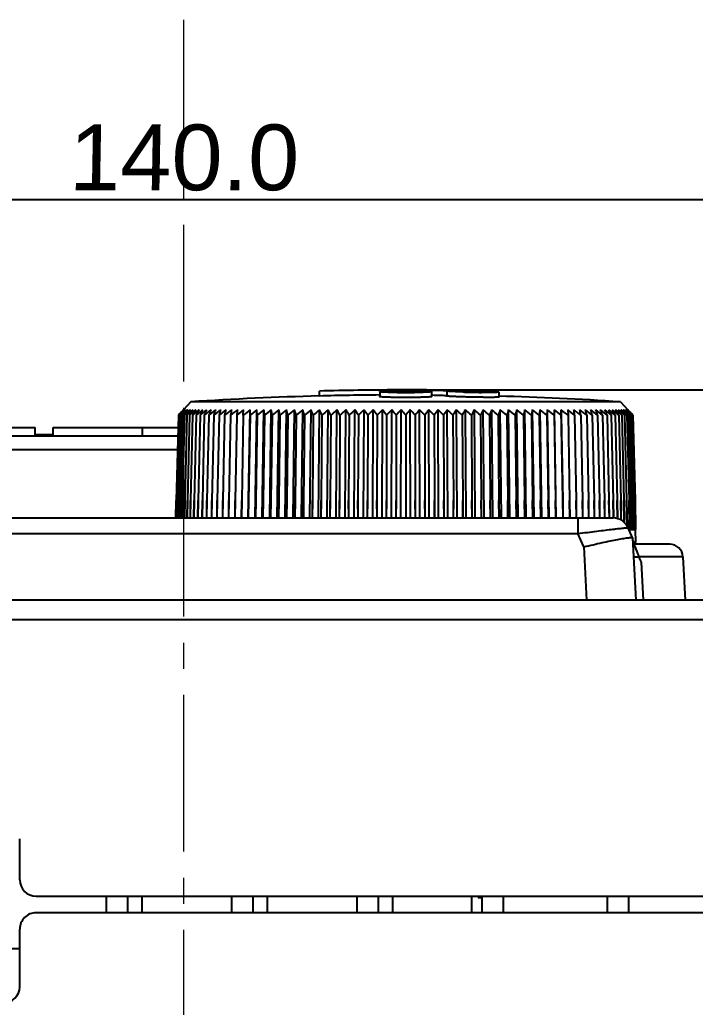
# Model space of a CAD drawing. Header units: millimetres. Extents: x 12659 to 13466, y -343 to 215.
# Drawn here: x 13352 to 13393.1, y -63.5 to -3.5 of the extents above; entities that cross this region are included whole.
import ezdxf

# ---------------------------------------------------------------- set-up
doc = ezdxf.new("R2010")
doc.units = ezdxf.units.MM
doc.header["$PDMODE"] = 3
doc.header["$PDSIZE"] = 1
doc.linetypes.add('CENTER2', pattern=[28.575, 19.05, -3.175, 3.175, -3.175])
doc.linetypes.add('CENTERX2', pattern=[101.6, 63.5, -12.7, 12.7, -12.7])
doc.layers.get('0').update_dxf_attribs({"linetype": 'CONTINUOUS'})
doc.layers.get('Defpoints').update_dxf_attribs({"linetype": 'CONTINUOUS'})
doc.layers.add('3', color=112, linetype='CENTERX2', lineweight=15)
doc.layers.add('Dim', color=1, linetype='CONTINUOUS')
doc.styles.add('OMI-1', font='arial.ttf', dxfattribs={"oblique": 1})
doc.dimstyles.new('1', dxfattribs={"dimtxt": 4, "dimasz": 2.5, "dimexe": 0.8, "dimexo": 0.3, "dimgap": 0.5, "dimtad": 1, "dimtoh": 1, "dimdec": 1, "dimzin": 0, "dimdsep": 46, "dimtxsty": 'OMI-1', "dimcen": 0, "dimclrd": 256, "dimclre": 256, "dimclrt": 256, "dimadec": 0, "dimazin": 0, "dimtfac": 0.8, "dimtdec": 1, "dimtix": 1, "dimtmove": 0, "dimatfit": 3, "dimfxl": 1, "dimtolj": 1, "dimtzin": 0, "dimarcsym": 0})

# ---------------------------------------------------------------- blocks, each defined once
blk = doc.blocks.new('*D6282')
at = {"layer": 'Defpoints', "color": 0}
for p in [(13375.496, -25.983), (13416.496, -276.973), (13448.487, -276.973)]:
    blk.add_point(p, dxfattribs=at)
at = {"layer": 'Dim', "lineweight": -2}
for p, q in [((13375.796, -25.983), (13449.287, -25.983)), ((13448.487, -28.483), (13448.487, -274.473)), ((13416.796, -276.973), (13449.287, -276.973))]:
    blk.add_line(p, q, dxfattribs=at)
at = {"layer": 'Dim'}
for points in [[(13448.904, -28.483), (13448.071, -28.483), (13448.487, -25.983)], [(13448.071, -274.473), (13448.904, -274.473), (13448.487, -276.973)]]:
    blk.add_solid(points, dxfattribs=at)
at = {"layer": 'Dim', "insert": (13445.945, -151.478), "char_height": 4, "attachment_point": 5, "rotation": 90, "style": 'OMI-1'}
blk.add_mtext('\\A1;251.0', dxfattribs=at)
blk = doc.blocks.new('*D6283')
at = {"layer": 'Defpoints', "color": 0}
for p in [(13431.996, -14.416), (13291.996, -39.973), (13431.996, -39.973)]:
    blk.add_point(p, dxfattribs=at)
at = {"layer": 'Dim', "lineweight": -2}
for p, q in [((13291.996, -39.673), (13291.996, -13.616)), ((13431.996, -39.673), (13431.996, -13.616)), ((13294.496, -14.416), (13429.496, -14.416))]:
    blk.add_line(p, q, dxfattribs=at)
at = {"layer": 'Dim'}
for points in [[(13294.496, -13.999), (13294.496, -14.832), (13291.996, -14.416)], [(13429.496, -14.832), (13429.496, -13.999), (13431.996, -14.416)]]:
    blk.add_solid(points, dxfattribs=at)
at = {"layer": 'Dim', "insert": (13361.996, -11.873), "char_height": 4, "attachment_point": 5, "style": 'OMI-1'}
blk.add_mtext('\\A1;140.0', dxfattribs=at)

msp = doc.modelspace()

# ---------------------------------------------------------------- linework, layer by layer
at = {"color": 7, "linetype": 'Continuous'}
for p, q in [((13370.246, -26.356), (13370.246, -26.055)), ((13373.921, -26.095), (13373.921, -26.395)), ((13374.971, -26.047), (13374.971, -25.987)), ((13376.021, -25.993), (13376.021, -26.047)), ((13376.111, -25.995), (13376.021, -25.993)), ((13376.988, -26.01), (13376.763, -26.005)), ((13377.073, -25.995), (13376.764, -25.991)), ((13377.073, -25.995), (13376.764, -25.991)), ((13377.114, -26.013), (13376.988, -26.01)), ((13377.071, -26.095), (13377.071, -26.395)), ((13377.114, -26.313), (13377.071, -26.312)), ((13378.005, -26.038), (13377.996, -26.038)), ((13378.005, -26.056), (13378.005, -26.357)), ((13378.159, -26.018), (13378.006, -26.014)), ((13378.159, -26.018), (13378.006, -26.014)), ((13379.067, -26.114), (13379.053, -26.114)), ((13380.746, -26.087), (13380.746, -26.055)), ((13381.155, -26.121), (13381.155, -26.421)), ((13362.431, -26.71), (13361.983, -27.188)), ((13388.562, -26.71), (13362.431, -26.71)), ((13388.562, -26.71), (13389.01, -27.188)), ((13361.676, -27.519), (13361.544, -32.713)), ((13361.7, -27.519), (13361.568, -32.713)), ((13361.748, -27.519), (13361.617, -32.713)), ((13361.745, -27.447), (13361.676, -27.519)), ((13361.821, -27.519), (13361.691, -32.713)), ((13361.76, -27.459), (13361.7, -27.519)), ((13361.835, -27.435), (13361.748, -27.519)), ((13361.918, -27.519), (13361.788, -32.713)), ((13361.795, -27.464), (13361.819, -27.436)), ((13361.835, -27.435), (13361.805, -27.464)), ((13361.879, -27.464), (13361.821, -27.519)), ((13362.038, -27.519), (13361.91, -32.713)), ((13361.983, -27.459), (13361.918, -27.519)), ((13361.989, -27.194), (13361.937, -27.247)), ((13361.941, -27.247), (13361.989, -27.194)), ((13362.118, -27.447), (13362.038, -27.519)), ((13362.038, -27.519), (13362.087, -27.451)), ((13362.038, -27.519), (13362.087, -27.451)), ((13362.182, -27.519), (13362.055, -32.713)), ((13362.276, -27.436), (13362.182, -27.519)), ((13362.182, -27.519), (13362.234, -27.442)), ((13362.349, -27.519), (13362.224, -32.713)), ((13362.459, -27.425), (13362.349, -27.519)), ((13362.459, -27.425), (13362.349, -27.519)), ((13362.54, -27.519), (13362.416, -32.713)), ((13362.51, -27.263), (13362.554, -27.194)), ((13362.753, -27.519), (13362.631, -32.713)), ((13362.988, -27.519), (13362.869, -32.713)), ((13363.246, -27.519), (13363.129, -32.713)), ((13363.525, -27.519), (13363.411, -32.713)), ((13363.825, -27.519), (13363.713, -32.713)), ((13364.145, -27.519), (13364.037, -32.713)), ((13364.485, -27.519), (13364.38, -32.713)), ((13364.845, -27.519), (13364.743, -32.713)), ((13365.223, -27.519), (13365.125, -32.713)), ((13365.62, -27.519), (13365.526, -32.713)), ((13365.62, -27.519), (13365.641, -27.194)), ((13365.923, -33.773), (13366.037, -27.194)), ((13366.033, -27.519), (13365.943, -32.713)), ((13366.033, -27.519), (13366.037, -27.194)), ((13366.341, -33.773), (13366.45, -27.194)), ((13366.464, -27.519), (13366.378, -32.713)), ((13366.464, -27.519), (13366.45, -27.194)), ((13366.775, -33.773), (13366.879, -27.194)), ((13366.91, -27.519), (13366.828, -32.713)), ((13367.224, -33.773), (13367.323, -27.194)), ((13367.371, -27.519), (13367.293, -32.713)), ((13367.687, -33.773), (13367.781, -27.194)), ((13367.846, -27.519), (13367.773, -32.713)), ((13368.165, -33.773), (13368.252, -27.194)), ((13368.335, -27.519), (13368.267, -32.713)), ((13368.655, -33.773), (13368.737, -27.194)), ((13368.837, -27.519), (13368.773, -32.713)), ((13369.157, -33.773), (13369.233, -27.194)), ((13369.35, -27.519), (13369.291, -32.713)), ((13369.67, -33.773), (13369.74, -27.194)), ((13369.874, -27.519), (13369.82, -32.713)), ((13370.194, -33.773), (13370.257, -27.194)), ((13370.407, -27.519), (13370.359, -32.713)), ((13370.727, -33.773), (13370.784, -27.194)), ((13370.95, -27.519), (13370.907, -32.713)), ((13371.268, -33.773), (13371.319, -27.194)), ((13371.501, -27.519), (13371.463, -32.713)), ((13371.817, -33.773), (13371.861, -27.194)), ((13372.058, -27.519), (13372.026, -32.713)), ((13372.372, -33.773), (13372.409, -27.194)), ((13372.622, -27.519), (13372.595, -32.713)), ((13372.932, -33.773), (13372.963, -27.194)), ((13373.191, -27.519), (13373.169, -32.713)), ((13373.497, -33.773), (13373.521, -27.194)), ((13373.764, -27.519), (13373.747, -32.713)), ((13374.066, -33.773), (13374.083, -27.194)), ((13374.34, -27.519), (13374.328, -32.713)), ((13374.637, -33.773), (13374.647, -27.194)), ((13374.917, -27.519), (13374.912, -32.713)), ((13375.21, -33.773), (13375.213, -27.194)), ((13375.496, -27.519), (13375.496, -33.773)), ((13375.783, -33.773), (13375.779, -27.194)), ((13376.075, -27.519), (13376.081, -32.713)), ((13376.355, -33.773), (13376.345, -27.194)), ((13376.653, -27.519), (13376.664, -32.713)), ((13376.926, -33.773), (13376.909, -27.194)), ((13377.229, -27.519), (13377.245, -32.713)), ((13377.495, -33.773), (13377.471, -27.194)), ((13377.802, -27.519), (13377.824, -32.713)), ((13378.06, -33.773), (13378.029, -27.194)), ((13378.37, -27.519), (13378.398, -32.713)), ((13378.621, -33.773), (13378.583, -27.194)), ((13378.934, -27.519), (13378.967, -32.713)), ((13379.176, -33.773), (13379.132, -27.194)), ((13379.492, -27.519), (13379.53, -32.713)), ((13379.724, -33.773), (13379.674, -27.194)), ((13380.042, -27.519), (13380.086, -32.713)), ((13380.266, -33.773), (13380.209, -27.194)), ((13380.585, -27.519), (13380.634, -32.713)), ((13380.798, -33.773), (13380.735, -27.194)), ((13381.119, -27.519), (13381.172, -32.713)), ((13381.322, -33.773), (13381.252, -27.194)), ((13381.643, -27.519), (13381.701, -32.713)), ((13381.835, -33.773), (13381.76, -27.194)), ((13382.156, -27.519), (13382.219, -32.713)), ((13382.338, -33.773), (13382.256, -27.194)), ((13382.657, -27.519), (13382.725, -32.713)), ((13382.828, -33.773), (13382.74, -27.194)), ((13383.146, -27.519), (13383.219, -32.713)), ((13383.305, -33.773), (13383.212, -27.194)), ((13383.621, -27.519), (13383.699, -32.713)), ((13383.769, -33.773), (13383.67, -27.194)), ((13384.083, -27.519), (13384.165, -32.713)), ((13384.218, -33.773), (13384.114, -27.194)), ((13384.542, -27.194), (13384.529, -27.519)), ((13384.529, -27.519), (13384.615, -32.713)), ((13384.652, -33.773), (13384.542, -27.194)), ((13385.069, -33.773), (13384.955, -27.194)), ((13384.955, -27.194), (13384.959, -27.519)), ((13384.959, -27.519), (13385.049, -32.713)), ((13385.351, -27.194), (13385.373, -27.519)), ((13385.373, -27.519), (13385.467, -32.713)), ((13385.769, -27.519), (13385.867, -32.713)), ((13386.147, -27.519), (13386.249, -32.713)), ((13386.507, -27.519), (13386.612, -32.713)), ((13386.847, -27.519), (13386.956, -32.713)), ((13387.168, -27.519), (13387.279, -32.713)), ((13387.468, -27.519), (13387.582, -32.713)), ((13387.747, -27.519), (13387.863, -32.713)), ((13388.004, -27.519), (13388.123, -32.713)), ((13388.24, -27.519), (13388.361, -32.713)), ((13388.438, -27.194), (13388.482, -27.263)), ((13388.453, -27.519), (13388.576, -32.713)), ((13388.643, -27.519), (13388.534, -27.425)), ((13388.643, -27.519), (13388.769, -32.713)), ((13388.81, -27.519), (13388.716, -27.436)), ((13388.81, -27.519), (13388.716, -27.436)), ((13388.758, -27.442), (13388.81, -27.519)), ((13388.81, -27.519), (13388.937, -32.713)), ((13388.954, -27.519), (13388.875, -27.448)), ((13388.906, -27.451), (13388.954, -27.519)), ((13388.954, -27.519), (13389.083, -32.713)), ((13389.055, -27.247), (13389.004, -27.194)), ((13389.004, -27.194), (13389.051, -27.247)), ((13389.075, -27.519), (13389.01, -27.459)), ((13389.075, -27.519), (13389.204, -32.713)), ((13389.171, -27.519), (13389.113, -27.464)), ((13389.244, -27.519), (13389.157, -27.435)), ((13389.171, -27.519), (13389.302, -32.713)), ((13389.174, -27.436), (13389.197, -27.464)), ((13389.292, -27.519), (13389.232, -27.459)), ((13389.244, -27.519), (13389.375, -32.713)), ((13389.317, -27.519), (13389.247, -27.447)), ((13389.292, -27.519), (13389.424, -32.713)), ((13389.317, -27.519), (13389.448, -32.713)), ((13315.105, -28.773), (13361.644, -28.773)), ((13348.035, -28.273), (13352.957, -28.273)), ((13352.966, -28.773), (13352.957, -28.273)), ((13354.056, -28.723), (13352.966, -28.723)), ((13354.056, -28.773), (13354.065, -28.273)), ((13354.065, -28.273), (13361.657, -28.273)), ((13359.495, -28.773), (13359.486, -28.273)), ((13315.105, -29.607), (13361.623, -29.607)), ((13361.544, -32.713), (13361.525, -33.773)), ((13361.526, -33.773), (13361.544, -32.713)), ((13361.568, -32.713), (13361.549, -33.773)), ((13361.55, -33.773), (13361.568, -32.713)), ((13361.617, -32.713), (13361.598, -33.773)), ((13361.6, -33.773), (13361.617, -32.713)), ((13361.691, -32.713), (13361.671, -33.773)), ((13361.673, -33.773), (13361.691, -32.713)), ((13361.788, -32.713), (13361.768, -33.773)), ((13361.771, -33.773), (13361.788, -32.713)), ((13361.91, -32.713), (13361.89, -33.773)), ((13361.893, -33.773), (13361.91, -32.713)), ((13362.055, -32.713), (13362.035, -33.773)), ((13362.039, -33.773), (13362.055, -32.713)), ((13362.224, -32.713), (13362.204, -33.773)), ((13362.209, -33.773), (13362.224, -32.713)), ((13362.416, -32.713), (13362.396, -33.773)), ((13362.402, -33.773), (13362.416, -32.713)), ((13362.631, -32.713), (13362.611, -33.773)), ((13362.617, -33.773), (13362.631, -32.713)), ((13362.869, -32.713), (13362.849, -33.773)), ((13362.856, -33.773), (13362.869, -32.713)), ((13363.129, -32.713), (13363.109, -33.773)), ((13363.116, -33.773), (13363.129, -32.713)), ((13363.411, -32.713), (13363.391, -33.773)), ((13363.399, -33.773), (13363.411, -32.713)), ((13363.713, -32.713), (13363.693, -33.773)), ((13363.702, -33.773), (13363.713, -32.713)), ((13364.037, -32.713), (13364.017, -33.773)), ((13364.026, -33.773), (13364.037, -32.713)), ((13364.38, -32.713), (13364.361, -33.773)), ((13364.37, -33.773), (13364.38, -32.713)), ((13364.743, -32.713), (13364.724, -33.773)), ((13364.734, -33.773), (13364.743, -32.713)), ((13365.125, -32.713), (13365.106, -33.773)), ((13365.117, -33.773), (13365.125, -32.713)), ((13365.526, -32.713), (13365.507, -33.773)), ((13365.518, -33.773), (13365.526, -32.713)), ((13365.943, -32.713), (13365.925, -33.773)), ((13365.936, -33.773), (13365.943, -32.713)), ((13366.378, -32.713), (13366.359, -33.773)), ((13366.371, -33.773), (13366.378, -32.713)), ((13366.828, -32.713), (13366.81, -33.773)), ((13366.823, -33.773), (13366.828, -32.713)), ((13367.293, -32.713), (13367.276, -33.773)), ((13367.289, -33.773), (13367.293, -32.713)), ((13367.773, -32.713), (13367.757, -33.773)), ((13367.77, -33.773), (13367.773, -32.713)), ((13368.267, -32.713), (13368.251, -33.773)), ((13368.264, -33.773), (13368.267, -32.713)), ((13368.773, -32.713), (13368.757, -33.773)), ((13368.771, -33.773), (13368.773, -32.713)), ((13369.291, -32.713), (13369.276, -33.773)), ((13369.29, -33.773), (13369.291, -32.713)), ((13369.82, -32.713), (13369.805, -33.773)), ((13369.82, -33.773), (13369.82, -32.713)), ((13370.359, -32.713), (13370.345, -33.773)), ((13370.36, -33.773), (13370.359, -32.713)), ((13370.907, -32.713), (13370.893, -33.773)), ((13370.908, -33.773), (13370.907, -32.713)), ((13371.463, -32.713), (13371.45, -33.773)), ((13371.465, -33.773), (13371.463, -32.713)), ((13372.026, -32.713), (13372.013, -33.773)), ((13372.029, -33.773), (13372.026, -32.713)), ((13372.595, -32.713), (13372.583, -33.773)), ((13372.599, -33.773), (13372.595, -32.713)), ((13373.169, -32.713), (13373.158, -33.773)), ((13373.174, -33.773), (13373.169, -32.713)), ((13373.747, -32.713), (13373.737, -33.773)), ((13373.753, -33.773), (13373.747, -32.713)), ((13374.328, -32.713), (13374.319, -33.773)), ((13374.335, -33.773), (13374.328, -32.713)), ((13374.912, -32.713), (13374.903, -33.773)), ((13374.919, -33.773), (13374.912, -32.713)), ((13376.081, -32.713), (13376.073, -33.773)), ((13376.089, -33.773), (13376.081, -32.713)), ((13376.664, -32.713), (13376.658, -33.773)), ((13376.673, -33.773), (13376.664, -32.713)), ((13377.245, -32.713), (13377.24, -33.773)), ((13377.256, -33.773), (13377.245, -32.713)), ((13377.824, -32.713), (13377.819, -33.773)), ((13377.834, -33.773), (13377.824, -32.713)), ((13378.398, -32.713), (13378.394, -33.773)), ((13378.409, -33.773), (13378.398, -32.713)), ((13378.967, -32.713), (13378.964, -33.773)), ((13378.979, -33.773), (13378.967, -32.713)), ((13379.53, -32.713), (13379.527, -33.773)), ((13379.543, -33.773), (13379.53, -32.713)), ((13380.086, -32.713), (13380.084, -33.773)), ((13380.099, -33.773), (13380.086, -32.713)), ((13380.634, -32.713), (13380.633, -33.773)), ((13380.648, -33.773), (13380.634, -32.713)), ((13381.187, -33.773), (13381.172, -32.713)), ((13381.172, -32.713), (13381.173, -33.773)), ((13381.717, -33.773), (13381.701, -32.713)), ((13381.701, -32.713), (13381.702, -33.773)), ((13382.235, -33.773), (13382.219, -32.713)), ((13382.219, -32.713), (13382.221, -33.773)), ((13382.742, -33.773), (13382.725, -32.713)), ((13382.725, -32.713), (13382.728, -33.773)), ((13383.236, -33.773), (13383.219, -32.713)), ((13383.219, -32.713), (13383.223, -33.773)), ((13383.716, -33.773), (13383.699, -32.713)), ((13383.699, -32.713), (13383.703, -33.773)), ((13384.182, -33.773), (13384.165, -32.713)), ((13384.165, -32.713), (13384.17, -33.773)), ((13384.633, -33.773), (13384.615, -32.713)), ((13384.615, -32.713), (13384.621, -33.773)), ((13385.068, -33.773), (13385.049, -32.713)), ((13385.049, -32.713), (13385.056, -33.773)), ((13385.486, -33.773), (13385.467, -32.713)), ((13385.467, -32.713), (13385.475, -33.773)), ((13385.886, -33.775), (13385.867, -32.713)), ((13385.867, -32.713), (13385.875, -33.774)), ((13386.268, -33.773), (13386.249, -32.713)), ((13386.249, -32.713), (13386.258, -33.773)), ((13386.632, -33.773), (13386.612, -32.713)), ((13386.612, -32.713), (13386.622, -33.773)), ((13386.975, -33.773), (13386.956, -32.713)), ((13386.956, -32.713), (13386.966, -33.773)), ((13387.299, -33.774), (13387.279, -32.713)), ((13387.279, -32.713), (13387.29, -33.774)), ((13387.602, -33.773), (13387.582, -32.713)), ((13387.582, -32.713), (13387.594, -33.773)), ((13387.884, -33.773), (13387.863, -32.713)), ((13387.863, -32.713), (13387.876, -33.773)), ((13388.143, -33.772), (13388.123, -32.713)), ((13388.123, -32.713), (13388.137, -33.773)), ((13388.382, -33.815), (13388.361, -32.713)), ((13388.361, -32.713), (13388.376, -33.813)), ((13388.599, -33.904), (13388.576, -32.713)), ((13388.576, -32.713), (13388.593, -33.9)), ((13388.794, -34.042), (13388.769, -32.713)), ((13388.769, -32.713), (13388.787, -34.037)), ((13388.967, -34.26), (13388.937, -32.713)), ((13388.937, -32.713), (13388.96, -34.248)), ((13389.114, -34.365), (13389.083, -32.713)), ((13389.083, -32.713), (13389.108, -34.365)), ((13389.237, -34.473), (13389.204, -32.713)), ((13389.204, -32.713), (13389.232, -34.473)), ((13389.334, -34.473), (13389.302, -32.713)), ((13389.302, -32.713), (13389.33, -34.473)), ((13389.407, -34.473), (13389.375, -32.713)), ((13389.375, -32.713), (13389.404, -34.473)), ((13389.455, -34.473), (13389.424, -32.713)), ((13389.424, -32.713), (13389.454, -34.473)), ((13389.479, -34.473), (13389.448, -32.713)), ((13389.448, -32.713), (13389.479, -34.473)), ((13312.879, -33.773), (13388.113, -33.773)), ((13385.971, -33.773), (13385.971, -34.721)), ((13315.022, -34.721), (13385.971, -34.721)), ((13386.33, -35.528), (13385.971, -34.721)), ((13389.297, -34.973), (13389.027, -34.366)), ((13389.108, -34.365), (13389.11, -34.473)), ((13389.108, -34.365), (13389.11, -34.473)), ((13389.116, -34.473), (13389.232, -34.473)), ((13389.237, -34.473), (13389.33, -34.473)), ((13389.334, -34.473), (13389.404, -34.473)), ((13389.407, -34.473), (13389.454, -34.473)), ((13389.455, -34.473), (13389.479, -34.473)), ((13389.496, -35.273), (13389.482, -34.473)), ((13389.297, -34.973), (13389.496, -38.773)), ((13389.496, -35.273), (13389.355, -35.273)), ((13391.559, -35.373), (13389.386, -35.373)), ((13386.33, -35.528), (13386.5, -38.773)), ((13392.358, -36.131), (13389.685, -36.131)), ((13389.827, -36.456), (13389.846, -36.835)), ((13392.358, -36.131), (13392.496, -38.773)), ((13389.846, -36.835), (13389.946, -38.773)), ((13430.796, -38.773), (13293.196, -38.773)), ((13431.996, -39.973), (13291.996, -39.973)), ((13352.023, -55.773), (13352.023, -53.273)), ((13353.023, -56.773), (13421.145, -56.773)), ((13357.296, -57.773), (13357.296, -56.773)), ((13358.596, -57.773), (13358.596, -56.773)), ((13359.456, -56.773), (13359.456, -57.773)), ((13364.916, -57.773), (13364.916, -56.773)), ((13366.216, -57.773), (13366.216, -56.773)), ((13367.076, -56.773), (13367.076, -57.773)), ((13372.536, -57.773), (13372.536, -56.773)), ((13373.836, -57.773), (13373.836, -56.773)), ((13374.696, -56.773), (13374.696, -57.773)), ((13379.496, -56.773), (13379.496, -57.773)), ((13379.896, -56.773), (13379.896, -56.848)), ((13379.896, -56.848), (13380.156, -56.848)), ((13380.156, -57.773), (13380.156, -56.773)), ((13381.456, -57.773), (13381.456, -56.773)), ((13387.776, -57.773), (13387.776, -56.773)), ((13389.076, -57.773), (13389.076, -56.773)), ((13430.496, -57.773), (13353.023, -57.773)), ((13352.023, -62.273), (13352.023, -58.773)), ((13352.023, -59.973), (13347.216, -59.973))]:
    msp.add_line(p, q, dxfattribs=at)
for centre, radius, start, end in [((13375.496, -226.283), 200, 91.50422, 93.74561), ((13375.496, -226.283), 200.296, 90.15018, 91.50196), ((13375.496, -226.283), 199.996, 90.45121, 91.50422), ((13375.451, 15.526), 41.672, 269.33826, 269.47601), ((13375.496, -226.283), 200.3, 89.63744, 90.15024), ((13375.495, 21.152), 47.298, 269.48401, 270.00089), ((13375.496, -42.001), 15.929, 89.99973, 90.28794), ((13375.496, -42), 15.928, 89.71136, 90.00028), ((13375.501, 20.306), 46.452, 269.9944, 270.5198), ((13375.542, 15.537), 41.683, 270.52304, 270.66176), ((13374.754, -126.156), 100.17, 88.85032, 89.22358), ((13375.496, -226.283), 200.296, 88.49804, 89.63743), ((13375.496, -126.165), 100.182, 88.5643, 89.09807), ((13374.753, -126.194), 100.208, 88.14546, 88.64992), ((13374.753, -126.344), 100.058, 88.14257, 88.6475), ((13375.495, -126.202), 100.22, 88.05231, 88.4766), ((13378.451, -76.63), 50.592, 89.36179, 89.48993), ((13378.397, -81.468), 55.429, 89.24143, 89.36217), ((13380.865, 36.874), 63.014, 268.36496, 269.30969), ((13378.283, -89.606), 63.569, 88.35678, 89.23549), ((13375.496, -226.283), 200, 86.25439, 88.37832), ((13394.709, -59.043), 45.661, 135.86601, 136.21308), ((13395.06, -56.891), 44.448, 138.16927, 138.53432), ((13394.476, -59.925), 46.091, 134.75411, 135.21879), ((13394.949, -55.443), 43.382, 139.37147, 139.79023), ((13394.404, -60.873), 46.678, 133.82059, 134.24482), ((13395.511, -54.483), 43.151, 140.77365, 141.23437), ((13394.641, -62.059), 47.646, 132.96747, 133.44116), ((13396.079, -53.419), 42.87, 142.28479, 142.73902), ((13394.761, -63.039), 48.377, 132.18869, 132.65356), ((13396.758, -52.332), 42.675, 143.91059, 144.33571), ((13394.891, -63.941), 49.049, 131.48105, 131.92558), ((13397.681, -51.299), 42.728, 145.65657, 146.05718), ((13395.056, -64.793), 49.699, 130.84122, 131.26563), ((13399.863, -50.932), 44.22, 147.63913, 148.0311), ((13395.251, -65.589), 50.317, 130.26604, 130.67065), ((13401.063, -49.749), 44.477, 149.52881, 150.01316), ((13397.028, -68.17), 53.309, 130.13627, 130.31131), ((13395.472, -66.323), 50.895, 129.75266, 130.13786), ((13396.248, -67.635), 52.261, 129.30102, 129.86), ((13403.188, -48.91), 45.745, 151.65962, 152.12093), ((13396.557, -68.296), 52.817, 128.90408, 129.46187), ((13405.95, -48.142), 47.655, 153.92315, 154.35719), ((13396.881, -68.879), 53.31, 128.5622, 129.11892), ((13409.587, -47.456), 50.448, 156.3189, 156.72116), ((13397.217, -69.38), 53.735, 128.27368, 128.82948), ((13414.478, -46.865), 54.502, 158.84412, 159.20986), ((13397.564, -69.795), 54.088, 128.03711, 128.59217), ((13421.257, -46.382), 60.451, 161.49341, 161.8178), ((13397.918, -70.121), 54.365, 127.85135, 128.40586), ((13431.074, -46.034), 69.442, 164.25842, 164.53671), ((13398.28, -70.357), 54.563, 127.71547, 128.26966), ((13446.256, -45.864), 83.803, 167.12759, 167.35532), ((13398.646, -70.499), 54.679, 127.62883, 128.18291), ((13472.342, -45.972), 109.069, 170.08618, 170.25938), ((13399.017, -70.548), 54.713, 127.59099, 128.1452), ((13526.517, -46.661), 162.425, 173.11641, 173.23182), ((13399.391, -70.502), 54.663, 127.60177, 128.15635), ((13399.767, -70.362), 54.53, 127.66124, 128.21642), ((13400.146, -70.129), 54.315, 127.76966, 128.3257), ((13221.531, -41.243), 146.025, 5.39281, 5.52085), ((13400.526, -69.804), 54.019, 127.92758, 128.48469), ((13267.459, -42.255), 100.993, 8.39014, 8.57648), ((13400.908, -69.389), 53.646, 128.13577, 128.69417), ((13290.746, -42.964), 78.632, 11.32772, 11.56924), ((13401.293, -68.888), 53.198, 128.39523, 128.95513), ((13304.724, -43.6), 65.612, 14.18732, 14.48011), ((13401.68, -68.304), 52.68, 128.70724, 129.26882), ((13313.982, -44.241), 57.347, 16.95335, 17.29298), ((13402.071, -67.64), 52.097, 129.07334, 129.63676), ((13320.523, -44.918), 51.834, 19.6132, 19.99486), ((13402.466, -66.901), 51.455, 129.49532, 130.0607), ((13325.361, -45.646), 48.062, 22.15722, 22.576), ((13402.868, -66.092), 50.759, 129.97526, 130.54269), ((13329.064, -46.429), 45.463, 24.57869, 25.02971), ((13403.278, -65.22), 50.018, 130.51554, 131.08505), ((13331.977, -47.269), 43.692, 26.87352, 27.35212), ((13403.7, -64.289), 49.24, 131.11884, 131.6904), ((13334.318, -48.164), 42.53, 29.03997, 29.54177), ((13404.135, -63.306), 48.432, 131.78813, 132.36164), ((13336.235, -49.111), 41.827, 31.07825, 31.59926), ((13404.588, -62.278), 47.606, 132.52672, 133.10201), ((13337.83, -50.105), 41.48, 32.99016, 33.52678), ((13405.063, -61.212), 46.772, 133.33825, 133.91503), ((13339.178, -51.14), 41.411, 34.77871, 35.32777), ((13405.566, -60.115), 45.942, 134.22666, 134.80453), ((13340.33, -52.212), 41.563, 36.44783, 37.00657), ((13406.103, -58.995), 45.128, 135.19625, 135.77466), ((13341.329, -53.312), 41.892, 38.00204, 38.56808), ((13406.682, -57.86), 44.346, 136.25162, 136.82986), ((13342.204, -54.434), 42.362, 39.44626, 40.01759), ((13407.315, -56.716), 43.612, 137.39764, 137.9748), ((13342.981, -55.571), 42.944, 40.7856, 41.36054), ((13408.011, -55.571), 42.944, 138.63946, 139.2144), ((13343.678, -56.716), 43.612, 42.0252, 42.60236), ((13408.788, -54.434), 42.362, 139.98241, 140.55374), ((13344.31, -57.86), 44.346, 43.17014, 43.74838), ((13409.664, -53.312), 41.892, 141.43192, 141.99796), ((13344.89, -58.995), 45.128, 44.22534, 44.80375), ((13410.662, -52.212), 41.563, 142.99343, 143.55217), ((13345.427, -60.115), 45.942, 45.19547, 45.77334), ((13411.815, -51.14), 41.411, 144.67223, 145.22129), ((13345.93, -61.212), 46.772, 46.08497, 46.66175), ((13413.162, -50.105), 41.48, 146.47322, 147.00984), ((13346.405, -62.278), 47.606, 46.89799, 47.47328), ((13414.757, -49.111), 41.827, 148.40074, 148.92175), ((13346.858, -63.306), 48.432, 47.63836, 48.21187), ((13416.675, -48.164), 42.53, 150.45823, 150.96003), ((13347.293, -64.289), 49.24, 48.3096, 48.88116), ((13419.016, -47.269), 43.692, 152.64788, 153.12648), ((13347.714, -65.22), 50.018, 48.91495, 49.48446), ((13421.928, -46.429), 45.463, 154.97029, 155.42131), ((13348.124, -66.092), 50.759, 49.45731, 50.02474), ((13425.632, -45.646), 48.062, 157.424, 157.84278), ((13348.526, -66.901), 51.455, 49.9393, 50.50468), ((13430.47, -44.918), 51.834, 160.00514, 160.3868), ((13348.922, -67.64), 52.097, 50.36324, 50.92666), ((13437.01, -44.241), 57.347, 162.70702, 163.04665), ((13349.313, -68.304), 52.68, 50.73118, 51.29276), ((13446.268, -43.6), 65.612, 165.51989, 165.81268), ((13349.7, -68.888), 53.198, 51.04487, 51.60477), ((13460.246, -42.964), 78.632, 168.43076, 168.67228), ((13350.084, -69.389), 53.646, 51.30583, 51.86423), ((13483.533, -42.255), 100.993, 171.42352, 171.60986), ((13350.466, -69.804), 54.019, 51.51531, 52.07242), ((13529.461, -41.243), 146.025, 174.47915, 174.60719), ((13350.847, -70.129), 54.315, 51.6743, 52.23034), ((13351.225, -70.362), 54.53, 51.78358, 52.33876), ((13351.602, -70.502), 54.663, 51.84365, 52.39823), ((13351.975, -70.548), 54.713, 51.8548, 52.40901), ((13224.476, -46.661), 162.425, 6.76818, 6.88359), ((13352.346, -70.499), 54.679, 51.81709, 52.37117), ((13278.651, -45.972), 109.069, 9.74062, 9.91382), ((13352.713, -70.357), 54.563, 51.73034, 52.28453), ((13353.074, -70.121), 54.365, 51.59414, 52.14865), ((13304.736, -45.864), 83.803, 12.64468, 12.87241), ((13353.429, -69.795), 54.088, 51.40783, 51.96289), ((13319.919, -46.034), 69.442, 15.46329, 15.74158), ((13353.775, -69.38), 53.735, 51.17052, 51.72632), ((13329.735, -46.382), 60.451, 18.1822, 18.50659), ((13354.112, -68.879), 53.31, 50.88108, 51.4378), ((13336.514, -46.865), 54.502, 20.79014, 21.15588), ((13354.436, -68.296), 52.817, 50.53813, 51.09592), ((13341.406, -47.456), 50.448, 23.27884, 23.6811), ((13354.745, -67.635), 52.261, 50.14, 50.69898), ((13345.043, -48.142), 47.655, 25.64281, 26.07685), ((13355.52, -66.323), 50.895, 49.86214, 50.24734), ((13347.804, -48.91), 45.745, 27.87907, 28.34038), ((13355.741, -65.589), 50.317, 49.32935, 49.73396), ((13349.929, -49.749), 44.477, 29.98684, 30.47119), ((13353.965, -68.17), 53.309, 49.68869, 49.86373), ((13355.937, -64.793), 49.699, 48.73437, 49.15878), ((13351.13, -50.932), 44.22, 31.9689, 32.36087), ((13356.102, -63.941), 49.049, 48.07442, 48.51895), ((13353.311, -51.299), 42.728, 33.94282, 34.34343), ((13356.231, -63.039), 48.377, 47.34644, 47.81131), ((13354.235, -52.332), 42.675, 35.66429, 36.08941), ((13356.351, -62.059), 47.646, 46.55883, 47.03253), ((13354.929, -53.407), 42.85, 37.26574, 37.71528), ((13355.481, -54.483), 43.151, 38.76563, 39.22635), ((13356.589, -60.873), 46.678, 45.75518, 46.17941), ((13356.517, -59.925), 46.091, 44.78121, 45.24589), ((13356.043, -55.443), 43.382, 40.20977, 40.62853), ((13355.932, -56.891), 44.448, 41.46568, 41.83073), ((13356.284, -59.043), 45.661, 43.78692, 44.13398), ((13388.113, -34.773), 1, 24, 90), ((13392.348, -34.406), 3.116, 196.92286, 198.35621), ((13391.559, -36.173), 0.8, 3, 90), ((13368.705, -44.578), 22.621, 21.88182, 22.12697), ((13320.508, -66.556), 75.572, 23.47153, 23.74049), ((13353.023, -55.773), 1, 180, 270), ((13353.023, -58.773), 1, 89.99997, 180), ((13351.023, -62.273), 1, 270, 0)]:
    msp.add_arc(centre, radius, start, end, dxfattribs=at)
for points, knots in [([(13373.921, -26.095), (13373.921, -26.093), (13373.929, -26.089), (13373.942, -26.086), (13373.966, -26.082), (13374.014, -26.077), (13374.097, -26.071), (13374.22, -26.064), (13374.374, -26.059), (13374.554, -26.054), (13374.756, -26.049), (13374.897, -26.047), (13374.971, -26.047)], [0, 0, 0, 0, 0.005786, 0.019557, 0.041854, 0.072657, 0.159197, 0.277245, 0.424054, 0.596201, 0.789827, 1, 1, 1, 1]), ([(13374.969, -26.143), (13374.896, -26.142), (13374.754, -26.14), (13374.552, -26.136), (13374.373, -26.131), (13374.22, -26.125), (13374.097, -26.119), (13374.014, -26.113), (13373.966, -26.107), (13373.942, -26.103), (13373.929, -26.1), (13373.921, -26.097), (13373.921, -26.095)], [0, 0, 0, 0, 0.2103, 0.403798, 0.576038, 0.722868, 0.840919, 0.927393, 0.958199, 0.980469, 0.994202, 1, 1, 1, 1]), ([(13375.496, -26.446), (13375.394, -26.446), (13375.193, -26.446), (13374.901, -26.443), (13374.632, -26.438), (13374.397, -26.432), (13374.225, -26.426), (13374.112, -26.42), (13374.045, -26.415), (13373.994, -26.411), (13373.955, -26.406), (13373.935, -26.402), (13373.921, -26.398), (13373.921, -26.395)], [0, 0, 0, 0, 0.194718, 0.382039, 0.554618, 0.705916, 0.830097, 0.880494, 0.922452, 0.955556, 0.979538, 0.994239, 1, 1, 1, 1]), ([(13375.031, -26.081), (13375.023, -26.082), (13375.008, -26.083), (13374.988, -26.085), (13374.979, -26.087), (13374.971, -26.088), (13374.971, -26.089)], [0, 0, 0, 0, 0.427716, 0.7384, 0.928575, 1, 1, 1, 1]), ([(13374.971, -26.089), (13374.971, -26.092), (13374.984, -26.092), (13374.999, -26.096), (13375.031, -26.097), (13375.055, -26.099), (13375.069, -26.099)], [0, 0, 0, 0, 0.069311, 0.260936, 0.57363, 1, 1, 1, 1]), ([(13375.416, -26.072), (13375.377, -26.073), (13375.248, -26.074), (13375.12, -26.076), (13375.031, -26.081)], [0, 0, 0, 0, 0.306688, 1, 1, 1, 1]), ([(13375.069, -26.099), (13375.097, -26.101), (13375.239, -26.105), (13375.382, -26.106), (13375.496, -26.106)], [0, 0, 0, 0, 0.19625, 1, 1, 1, 1]), ([(13375.496, -26.106), (13375.537, -26.106), (13375.68, -26.106), (13375.822, -26.104), (13375.923, -26.099)], [0, 0, 0, 0, 0.289108, 1, 1, 1, 1]), ([(13377.071, -26.395), (13377.071, -26.398), (13377.057, -26.402), (13377.038, -26.406), (13376.998, -26.411), (13376.947, -26.415), (13376.881, -26.42), (13376.767, -26.426), (13376.596, -26.432), (13376.36, -26.438), (13376.091, -26.443), (13375.8, -26.446), (13375.599, -26.446), (13375.496, -26.446)], [0, 0, 0, 0, 0.005764, 0.020463, 0.044449, 0.077552, 0.11951, 0.169908, 0.294084, 0.445377, 0.617956, 0.805277, 1, 1, 1, 1]), ([(13375.961, -26.081), (13375.938, -26.08), (13375.81, -26.074), (13375.682, -26.073), (13375.577, -26.072)], [0, 0, 0, 0, 0.179697, 1, 1, 1, 1]), ([(13375.923, -26.099), (13375.937, -26.099), (13375.961, -26.097), (13375.994, -26.096), (13376.009, -26.092), (13376.021, -26.092), (13376.021, -26.089)], [0, 0, 0, 0, 0.426344, 0.739069, 0.930708, 1, 1, 1, 1]), ([(13376.021, -26.089), (13376.021, -26.088), (13376.014, -26.087), (13376.004, -26.085), (13375.984, -26.083), (13375.97, -26.082), (13375.961, -26.081)], [0, 0, 0, 0, 0.071409, 0.261582, 0.572277, 1, 1, 1, 1]), ([(13376.021, -26.047), (13376.095, -26.047), (13376.237, -26.049), (13376.439, -26.054), (13376.619, -26.059), (13376.772, -26.064), (13376.895, -26.071), (13376.978, -26.077), (13377.026, -26.082), (13377.05, -26.086), (13377.063, -26.089), (13377.071, -26.093), (13377.071, -26.095)], [0, 0, 0, 0, 0.210173, 0.403799, 0.575945, 0.722755, 0.840804, 0.927344, 0.958146, 0.980443, 0.994214, 1, 1, 1, 1]), ([(13377.071, -26.095), (13377.071, -26.097), (13377.063, -26.1), (13377.05, -26.103), (13377.026, -26.107), (13376.978, -26.113), (13376.896, -26.119), (13376.773, -26.125), (13376.62, -26.131), (13376.44, -26.136), (13376.238, -26.14), (13376.097, -26.142), (13376.023, -26.143)], [0, 0, 0, 0, 0.005799, 0.019531, 0.041801, 0.072606, 0.15908, 0.277131, 0.423961, 0.596197, 0.789696, 1, 1, 1, 1]), ([(13378.005, -26.056), (13378.005, -26.055), (13378.009, -26.054), (13378.021, -26.051), (13378.051, -26.048), (13378.098, -26.045), (13378.136, -26.044), (13378.159, -26.043)], [0, 0, 0, 0, 0.020586, 0.069361, 0.258868, 0.570657, 1, 1, 1, 1]), ([(13379.053, -26.114), (13378.979, -26.111), (13378.838, -26.107), (13378.636, -26.1), (13378.456, -26.092), (13378.303, -26.085), (13378.194, -26.079), (13378.122, -26.073), (13378.081, -26.07), (13378.05, -26.066), (13378.025, -26.063), (13378.014, -26.06), (13378.005, -26.058), (13378.005, -26.056)], [0, 0, 0, 0, 0.210591, 0.404347, 0.576745, 0.723671, 0.841744, 0.889067, 0.928223, 0.958965, 0.981148, 0.994729, 1, 1, 1, 1]), ([(13381.155, -26.421), (13381.155, -26.424), (13381.14, -26.425), (13381.121, -26.429), (13381.081, -26.431), (13381.03, -26.433), (13380.964, -26.435), (13380.885, -26.437), (13380.793, -26.438), (13380.648, -26.439), (13380.443, -26.438), (13380.174, -26.436), (13379.882, -26.432), (13379.579, -26.427), (13379.275, -26.42), (13378.984, -26.412), (13378.715, -26.403), (13378.51, -26.395), (13378.366, -26.388), (13378.274, -26.383), (13378.195, -26.379), (13378.129, -26.374), (13378.078, -26.369), (13378.038, -26.366), (13378.02, -26.361), (13378.005, -26.359), (13378.005, -26.357)], [0, 0, 0, 0, 0.002658, 0.009929, 0.021875, 0.038419, 0.059397, 0.084615, 0.113834, 0.146765, 0.222487, 0.308881, 0.402623, 0.500098, 0.597552, 0.691239, 0.777566, 0.853225, 0.886132, 0.915323, 0.940525, 0.961494, 0.978039, 0.990006, 0.997304, 1, 1, 1, 1]), ([(13380.105, -26.094), (13380.105, -26.093), (13380.1, -26.092), (13380.094, -26.091), (13380.08, -26.089), (13380.055, -26.087), (13380.011, -26.085), (13379.946, -26.081), (13379.868, -26.078), (13379.744, -26.074), (13379.58, -26.07), (13379.415, -26.067), (13379.292, -26.067), (13379.213, -26.066), (13379.149, -26.067), (13379.105, -26.068), (13379.079, -26.069), (13379.066, -26.07), (13379.06, -26.071), (13379.055, -26.071), (13379.055, -26.072)], [0, 0, 0, 0, 0.002713, 0.010035, 0.022016, 0.03859, 0.084873, 0.147058, 0.222814, 0.30919, 0.500325, 0.691408, 0.77773, 0.853378, 0.915463, 0.961619, 0.97814, 0.990066, 0.997333, 1, 1, 1, 1]), ([(13379.055, -26.072), (13379.055, -26.073), (13379.06, -26.074), (13379.066, -26.075), (13379.079, -26.077), (13379.105, -26.079), (13379.149, -26.082), (13379.213, -26.085), (13379.292, -26.088), (13379.415, -26.092), (13379.58, -26.096), (13379.744, -26.099), (13379.868, -26.1), (13379.946, -26.1), (13380.011, -26.099), (13380.055, -26.098), (13380.08, -26.097), (13380.094, -26.096), (13380.1, -26.095), (13380.105, -26.095), (13380.105, -26.094)], [0, 0, 0, 0, 0.002706, 0.010011, 0.021974, 0.038536, 0.084753, 0.146885, 0.222567, 0.308916, 0.500059, 0.691224, 0.777589, 0.853293, 0.915415, 0.961604, 0.978133, 0.990063, 0.997333, 1, 1, 1, 1]), ([(13380.106, -26.064), (13380.179, -26.066), (13380.321, -26.07), (13380.523, -26.077), (13380.702, -26.085), (13380.856, -26.092), (13380.965, -26.099), (13381.037, -26.104), (13381.078, -26.107), (13381.11, -26.111), (13381.134, -26.114), (13381.146, -26.117), (13381.155, -26.119), (13381.155, -26.121)], [0, 0, 0, 0, 0.210167, 0.403683, 0.575994, 0.723039, 0.841287, 0.888737, 0.927989, 0.958812, 0.981083, 0.994724, 1, 1, 1, 1]), ([(13381.155, -26.121), (13381.155, -26.123), (13381.146, -26.124), (13381.134, -26.127), (13381.11, -26.129), (13381.078, -26.131), (13381.037, -26.133), (13380.965, -26.135), (13380.856, -26.137), (13380.703, -26.138), (13380.523, -26.138), (13380.321, -26.137), (13380.179, -26.136), (13380.106, -26.135)], [0, 0, 0, 0, 0.005196, 0.018681, 0.040793, 0.071518, 0.11067, 0.157996, 0.276109, 0.423137, 0.59558, 0.789402, 1, 1, 1, 1]), ([(13385.971, -34.721), (13386.165, -34.695), (13386.547, -34.646), (13387.104, -34.576), (13387.621, -34.512), (13388.018, -34.464), (13388.302, -34.432), (13388.483, -34.412), (13388.64, -34.395), (13388.772, -34.382), (13388.877, -34.372), (13388.947, -34.366), (13388.987, -34.365), (13389.008, -34.364), (13389.019, -34.365), (13389.026, -34.365), (13389.027, -34.366)], [0, 0, 0, 0, 0.19105, 0.375644, 0.547006, 0.698882, 0.765535, 0.825027, 0.876685, 0.919893, 0.954174, 0.979087, 0.987937, 0.994364, 0.998364, 1, 1, 1, 1]), ([(13386.33, -35.528), (13386.519, -35.483), (13386.889, -35.396), (13387.429, -35.275), (13387.929, -35.169), (13388.371, -35.082), (13388.695, -35.023), (13388.913, -34.989), (13389.041, -34.972), (13389.142, -34.961), (13389.22, -34.957), (13389.266, -34.959), (13389.293, -34.965), (13389.296, -34.972)], [0, 0, 0, 0, 0.19217, 0.377207, 0.548155, 0.698866, 0.823528, 0.874531, 0.917266, 0.951347, 0.976442, 0.992457, 1, 1, 1, 1]), ([(13389.322, -35.144), (13389.325, -35.157), (13389.338, -35.214), (13389.354, -35.27), (13389.367, -35.313)], [0, 0, 0, 0, 0.231293, 1, 1, 1, 1]), ([(13389.39, -35.388), (13389.408, -35.442), (13389.49, -35.669), (13389.59, -35.888), (13389.659, -36.058)], [0, 0, 0, 0, 0.237825, 1, 1, 1, 1]), ([(13389.358, -36.131), (13389.358, -36.133), (13389.369, -36.134), (13389.382, -36.136), (13389.41, -36.137), (13389.466, -36.138), (13389.563, -36.137), (13389.647, -36.135), (13389.696, -36.134)], [0, 0, 0, 0, 0.017745, 0.065923, 0.145315, 0.255813, 0.568695, 1, 1, 1, 1])]:
    msp.add_open_spline(points, degree=3, knots=knots, dxfattribs=at)
at = {"layer": '3', "linetype": 'CENTER2', "ltscale": 0.5}
msp.add_line((13361.996, -296.944), (13361.996, -3.477), dxfattribs=at)

# ---------------------------------------------------------------- dimensions: what is measured, and where the dimension line sits
at = {"layer": 'Dim'}
dim = msp.add_linear_dim(base=(13431.996, -14.416), p1=(13291.996, -39.973), p2=(13431.996, -39.973), dimstyle='1', dxfattribs=at)
dim.commit()
dim.dimension.update_dxf_attribs({"geometry": '*D6283', "text_midpoint": (13361.996, -11.873)})
dim = msp.add_linear_dim(base=(13448.487, -276.973), p1=(13375.496, -25.983), p2=(13416.496, -276.973), angle=90, dimstyle='1', dxfattribs=at)
dim.commit()
dim.dimension.update_dxf_attribs({"geometry": '*D6282', "text_midpoint": (13445.945, -151.478)})

doc.saveas('drawing.dxf')
